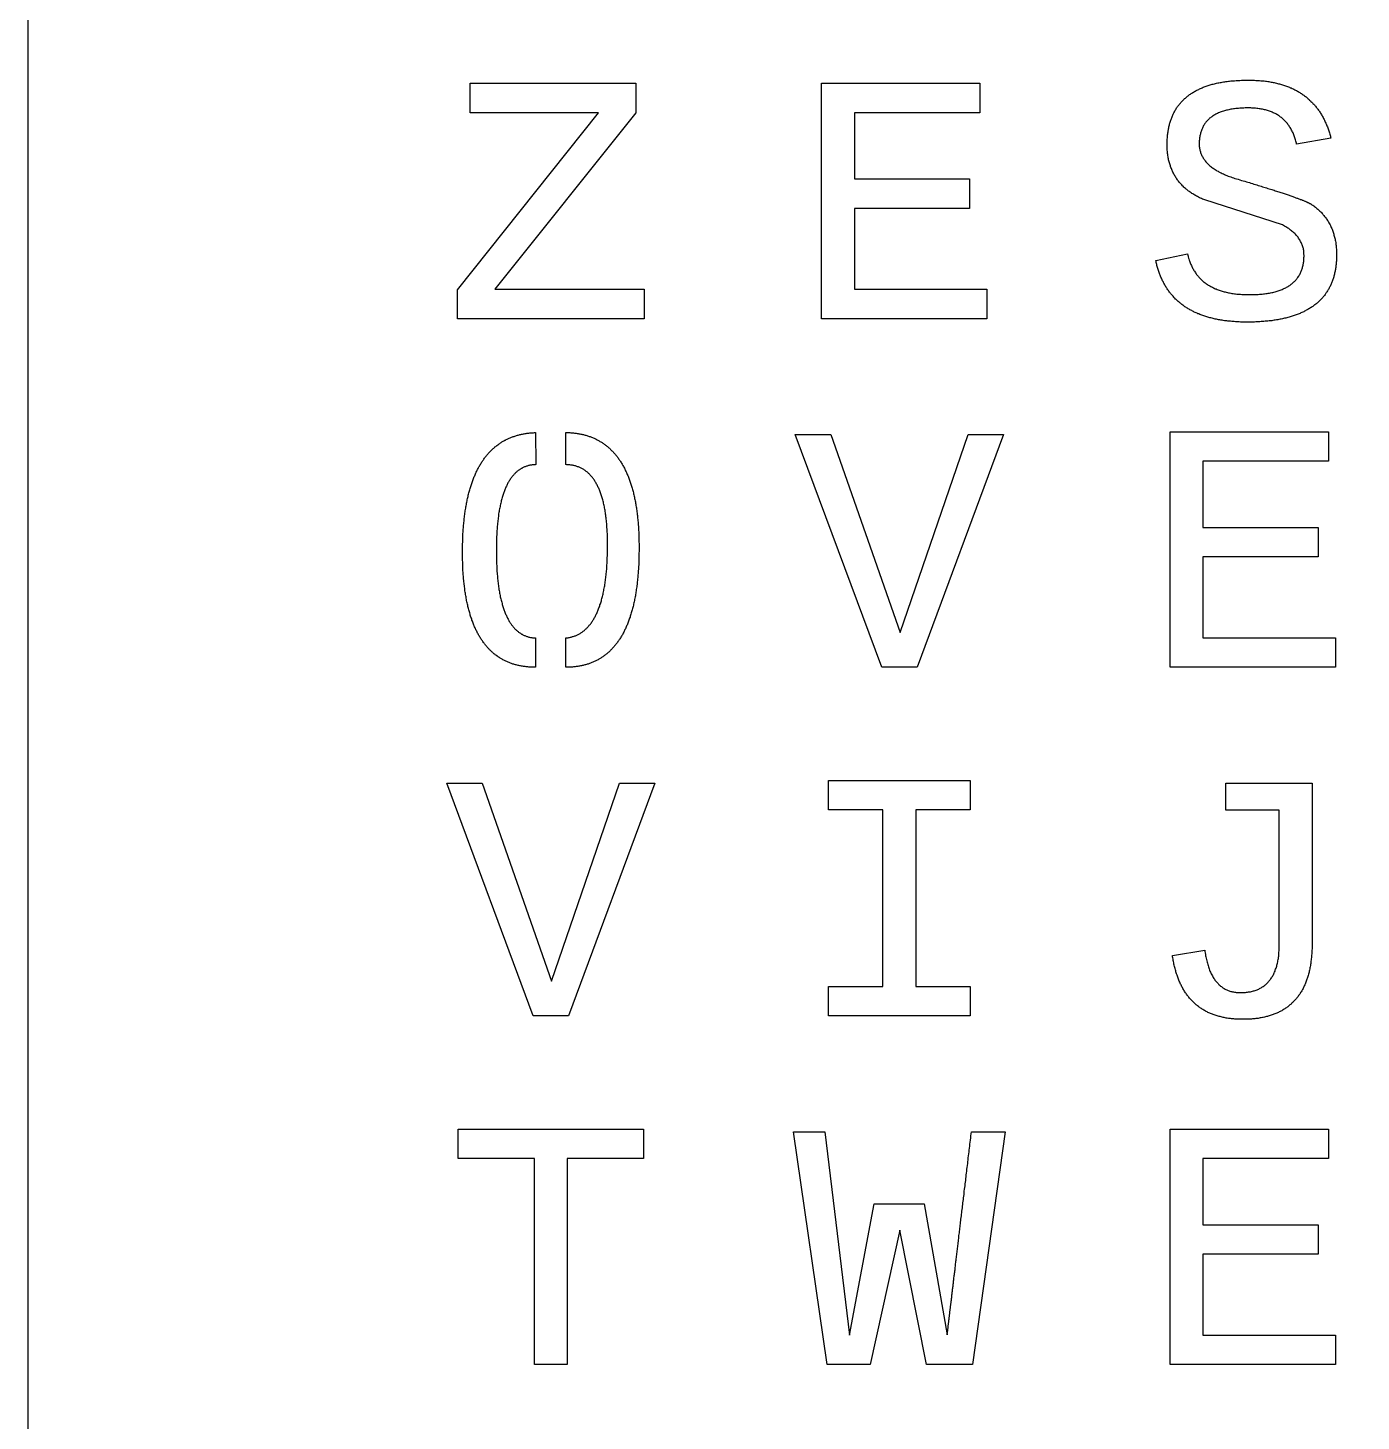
# Model space of a CAD drawing. Extents: x 0 to 500, y 0 to 500.
# Drawn here: x 0 to 127.5, y 133.2 to 266.4 of the extents above; entities that cross this region are included whole.
import ezdxf

# ---------------------------------------------------------------- set-up
doc = ezdxf.new("R2010")
doc.units = 0
doc.layers.get('0').update_dxf_attribs({"linetype": 'continuous'})

# ---------------------------------------------------------------- blocks, each defined once
blk = doc.blocks.new('SHAPESTRING091')
at = {"color": 0}
for points in [[(48.54, 205.31), (48.45, 205.31), (48.36, 205.31), (48.26, 205.31), (48.17, 205.32), (48.08, 205.32), (47.99, 205.33), (47.9, 205.33), (47.81, 205.34), (47.72, 205.35), (47.64, 205.36), (47.55, 205.37), (47.46, 205.38), (47.38, 205.39), (47.29, 205.41), (47.21, 205.42), (47.12, 205.44), (47.04, 205.45), (46.96, 205.47), (46.87, 205.49), (46.79, 205.51), (46.71, 205.53), (46.63, 205.55), (46.55, 205.57), (46.47, 205.6), (46.39, 205.62), (46.31, 205.65), (46.24, 205.67), (46.16, 205.7), (46.09, 205.73), (46.01, 205.76), (45.94, 205.79), (45.86, 205.82), (45.79, 205.85), (45.72, 205.89), (45.64, 205.92), (45.57, 205.96), (45.5, 205.99), (45.43, 206.03), (45.36, 206.07), (45.29, 206.11), (45.22, 206.15), (45.16, 206.19), (45.09, 206.23), (45.02, 206.28), (44.96, 206.32), (44.89, 206.37), (44.83, 206.41), (44.76, 206.46), (44.7, 206.51), (44.64, 206.56), (44.57, 206.61), (44.51, 206.66), (44.45, 206.71), (44.39, 206.76), (44.33, 206.82), (44.27, 206.87), (44.22, 206.93), (44.16, 206.99), (44.1, 207.05), (44.05, 207.11), (43.99, 207.17), (43.93, 207.23), (43.88, 207.29), (43.83, 207.35), (43.77, 207.42), (43.72, 207.48), (43.67, 207.55), (43.62, 207.62), (43.57, 207.69), (43.52, 207.76), (43.47, 207.83), (43.42, 207.9), (43.37, 207.97), (43.32, 208.04), (43.28, 208.12), (43.23, 208.19), (43.18, 208.27), (43.14, 208.35), (43.1, 208.42), (43.05, 208.5), (43.01, 208.58), (42.97, 208.67), (42.92, 208.75), (42.88, 208.83), (42.84, 208.92), (42.8, 209), (42.76, 209.09), (42.72, 209.18), (42.69, 209.26), (42.65, 209.35), (42.61, 209.44), (42.58, 209.53), (42.54, 209.63), (42.51, 209.72), (42.47, 209.81), (42.44, 209.91), (42.41, 210.01), (42.37, 210.1), (42.34, 210.2), (42.31, 210.3), (42.28, 210.4), (42.25, 210.5), (42.22, 210.61), (42.19, 210.71), (42.16, 210.81), (42.14, 210.92), (42.11, 211.02), (42.08, 211.13), (42.06, 211.24), (42.03, 211.35), (42.01, 211.46), (41.99, 211.57), (41.96, 211.68), (41.94, 211.8), (41.92, 211.91), (41.9, 212.03), (41.88, 212.14), (41.86, 212.26), (41.84, 212.38), (41.82, 212.5), (41.8, 212.62), (41.79, 212.74), (41.77, 212.86), (41.76, 212.99), (41.74, 213.11), (41.73, 213.24), (41.71, 213.36), (41.7, 213.49), (41.69, 213.62), (41.67, 213.75), (41.66, 213.88), (41.65, 214.01), (41.64, 214.14), (41.63, 214.27), (41.62, 214.41), (41.61, 214.54), (41.61, 214.68), (41.6, 214.82), (41.59, 214.95), (41.59, 215.09), (41.58, 215.23), (41.58, 215.38), (41.57, 215.52), (41.57, 215.66), (41.57, 215.81), (41.57, 215.95), (41.56, 216.1), (41.56, 216.24), (41.56, 216.39), (41.56, 216.54), (41.57, 216.69), (41.57, 216.83), (41.57, 216.98), (41.57, 217.12), (41.58, 217.27), (41.58, 217.41), (41.59, 217.55), (41.59, 217.69), (41.6, 217.83), (41.6, 217.96), (41.61, 218.1), (41.62, 218.24), (41.63, 218.37), (41.64, 218.51), (41.65, 218.64), (41.66, 218.77), (41.67, 218.9), (41.68, 219.03), (41.69, 219.16), (41.71, 219.29), (41.72, 219.42), (41.73, 219.54), (41.75, 219.67), (41.76, 219.79), (41.78, 219.92), (41.8, 220.04), (41.81, 220.16), (41.83, 220.28), (41.85, 220.4), (41.87, 220.52), (41.89, 220.64), (41.91, 220.76), (41.93, 220.87), (41.95, 220.99), (41.97, 221.1), (42, 221.21), (42.02, 221.32), (42.04, 221.44), (42.07, 221.55), (42.09, 221.65), (42.12, 221.76), (42.15, 221.87), (42.17, 221.98), (42.2, 222.08), (42.23, 222.18), (42.26, 222.29), (42.29, 222.39), (42.32, 222.49), (42.35, 222.59), (42.38, 222.69), (42.41, 222.79), (42.44, 222.89), (42.48, 222.98), (42.51, 223.08), (42.55, 223.17), (42.58, 223.27), (42.62, 223.36), (42.65, 223.45), (42.69, 223.54), (42.73, 223.63), (42.77, 223.72), (42.8, 223.81), (42.84, 223.89), (42.88, 223.98), (42.92, 224.07), (42.97, 224.15), (43.01, 224.23), (43.05, 224.31), (43.09, 224.4), (43.14, 224.48), (43.18, 224.55), (43.23, 224.63), (43.27, 224.71), (43.32, 224.79), (43.37, 224.86), (43.41, 224.94), (43.46, 225.01), (43.51, 225.08), (43.56, 225.15), (43.61, 225.22), (43.66, 225.29), (43.71, 225.36), (43.76, 225.43), (43.81, 225.5), (43.87, 225.56), (43.92, 225.63), (43.98, 225.69), (44.03, 225.75), (44.09, 225.81), (44.14, 225.87), (44.2, 225.93), (44.26, 225.99), (44.31, 226.05), (44.37, 226.11), (44.43, 226.16), (44.49, 226.22), (44.55, 226.27), (44.61, 226.33), (44.67, 226.38), (44.74, 226.43), (44.8, 226.48), (44.86, 226.53), (44.93, 226.58), (44.99, 226.62), (45.06, 226.67), (45.12, 226.72), (45.19, 226.76), (45.26, 226.8), (45.33, 226.85), (45.39, 226.89), (45.46, 226.93), (45.53, 226.97), (45.6, 227.01), (45.67, 227.04), (45.75, 227.08), (45.82, 227.12), (45.89, 227.15), (45.96, 227.18), (46.04, 227.22), (46.11, 227.25), (46.19, 227.28), (46.26, 227.31), (46.34, 227.34), (46.42, 227.37), (46.49, 227.39), (46.57, 227.42), (46.65, 227.45), (46.73, 227.47), (46.81, 227.49), (46.89, 227.51), (46.97, 227.54), (47.06, 227.56), (47.14, 227.58), (47.22, 227.59), (47.31, 227.61), (47.39, 227.63), (47.47, 227.64), (47.56, 227.66), (47.65, 227.67), (47.73, 227.68), (47.82, 227.7), (47.91, 227.71), (48, 227.72), (48.09, 227.72), (48.18, 227.73), (48.27, 227.74), (48.36, 227.74), (48.45, 227.75), (48.54, 227.75), (48.59, 224.69), (48.51, 224.68), (48.44, 224.68), (48.37, 224.67), (48.29, 224.67), (48.22, 224.66), (48.15, 224.65), (48.08, 224.64), (48.01, 224.62), (47.94, 224.61), (47.87, 224.59), (47.8, 224.57), (47.74, 224.55), (47.67, 224.53), (47.61, 224.51), (47.54, 224.48), (47.48, 224.46), (47.42, 224.43), (47.35, 224.4), (47.29, 224.37), (47.23, 224.33), (47.17, 224.3), (47.11, 224.26), (47.05, 224.23), (47, 224.19), (46.94, 224.15), (46.88, 224.11), (46.83, 224.06), (46.77, 224.02), (46.72, 223.97), (46.67, 223.92), (46.61, 223.87), (46.56, 223.82), (46.51, 223.77), (46.46, 223.71), (46.41, 223.65), (46.36, 223.6), (46.31, 223.54), (46.27, 223.48), (46.22, 223.41), (46.17, 223.35), (46.13, 223.28), (46.08, 223.21), (46.04, 223.15), (46, 223.07), (45.96, 223), (45.91, 222.93), (45.87, 222.85), (45.83, 222.78), (45.8, 222.7), (45.76, 222.62), (45.72, 222.54), (45.68, 222.45), (45.65, 222.37), (45.61, 222.28), (45.58, 222.19), (45.54, 222.1), (45.51, 222.01), (45.48, 221.92), (45.45, 221.82), (45.42, 221.73), (45.39, 221.63), (45.36, 221.53), (45.33, 221.43), (45.3, 221.33), (45.27, 221.22), (45.25, 221.12), (45.22, 221.01), (45.2, 220.9), (45.17, 220.79), (45.15, 220.68), (45.13, 220.57), (45.1, 220.45), (45.08, 220.33), (45.06, 220.22), (45.04, 220.1), (45.02, 219.97), (45.01, 219.85), (44.99, 219.73), (44.97, 219.6), (44.96, 219.47), (44.94, 219.34), (44.93, 219.21), (44.91, 219.08), (44.9, 218.94), (44.89, 218.81), (44.88, 218.67), (44.87, 218.53), (44.86, 218.39), (44.85, 218.25), (44.84, 218.11), (44.83, 217.96), (44.82, 217.81), (44.82, 217.67), (44.81, 217.52), (44.81, 217.36), (44.8, 217.21), (44.8, 217.06), (44.8, 216.9), (44.8, 216.74), (44.8, 216.58), (44.8, 216.42), (44.8, 216.26), (44.8, 216.1), (44.8, 215.94), (44.8, 215.79), (44.81, 215.63), (44.81, 215.48), (44.82, 215.33), (44.82, 215.18), (44.83, 215.03), (44.84, 214.89), (44.84, 214.74), (44.85, 214.6), (44.86, 214.46), (44.87, 214.32), (44.88, 214.18), (44.9, 214.04), (44.91, 213.91), (44.92, 213.77), (44.94, 213.64), (44.95, 213.51), (44.96, 213.38), (44.98, 213.25), (45, 213.13), (45.02, 213), (45.03, 212.88), (45.05, 212.76), (45.07, 212.64), (45.09, 212.52), (45.11, 212.4), (45.14, 212.29), (45.16, 212.17), (45.18, 212.06), (45.21, 211.95), (45.23, 211.84), (45.26, 211.73), (45.28, 211.63), (45.31, 211.52), (45.34, 211.42), (45.36, 211.32), (45.39, 211.22), (45.42, 211.12), (45.45, 211.03), (45.49, 210.93), (45.52, 210.84), (45.55, 210.75), (45.58, 210.66), (45.62, 210.57), (45.65, 210.48), (45.69, 210.4), (45.73, 210.31), (45.76, 210.23), (45.8, 210.15), (45.84, 210.07), (45.88, 209.99), (45.92, 209.92), (45.96, 209.84), (46, 209.77), (46.04, 209.7), (46.09, 209.63), (46.13, 209.56), (46.17, 209.49), (46.22, 209.43), (46.26, 209.37), (46.31, 209.3), (46.36, 209.24), (46.41, 209.18), (46.45, 209.13), (46.5, 209.07), (46.55, 209.02), (46.61, 208.96), (46.66, 208.91), (46.71, 208.86), (46.76, 208.82), (46.82, 208.77), (46.87, 208.73), (46.93, 208.68), (46.98, 208.64), (47.04, 208.6), (47.1, 208.56), (47.15, 208.53), (47.21, 208.49), (47.27, 208.46), (47.33, 208.42), (47.39, 208.39), (47.46, 208.36), (47.52, 208.34), (47.58, 208.31), (47.65, 208.29), (47.71, 208.26), (47.78, 208.24), (47.84, 208.22), (47.91, 208.2), (47.98, 208.19), (48.05, 208.17), (48.11, 208.16), (48.18, 208.15), (48.25, 208.14), (48.33, 208.13), (48.4, 208.12), (48.47, 208.12), (48.54, 208.11)], [(55.44, 216.59), (55.44, 216.74), (55.44, 216.9), (55.44, 217.06), (55.44, 217.21), (55.44, 217.36), (55.43, 217.51), (55.43, 217.66), (55.43, 217.81), (55.42, 217.96), (55.42, 218.1), (55.41, 218.24), (55.4, 218.39), (55.39, 218.52), (55.38, 218.66), (55.38, 218.8), (55.36, 218.93), (55.35, 219.07), (55.34, 219.2), (55.33, 219.33), (55.31, 219.46), (55.3, 219.59), (55.28, 219.71), (55.27, 219.84), (55.25, 219.96), (55.23, 220.08), (55.21, 220.2), (55.19, 220.32), (55.17, 220.43), (55.15, 220.55), (55.13, 220.66), (55.11, 220.77), (55.08, 220.88), (55.06, 220.99), (55.03, 221.1), (55.01, 221.2), (54.98, 221.31), (54.95, 221.41), (54.92, 221.51), (54.89, 221.61), (54.86, 221.71), (54.83, 221.8), (54.8, 221.9), (54.77, 221.99), (54.73, 222.08), (54.7, 222.17), (54.66, 222.26), (54.63, 222.34), (54.59, 222.43), (54.55, 222.51), (54.51, 222.59), (54.47, 222.67), (54.43, 222.75), (54.39, 222.83), (54.35, 222.91), (54.31, 222.98), (54.26, 223.05), (54.22, 223.12), (54.17, 223.19), (54.13, 223.26), (54.08, 223.33), (54.03, 223.39), (53.98, 223.45), (53.93, 223.51), (53.88, 223.57), (53.83, 223.63), (53.78, 223.69), (53.73, 223.74), (53.68, 223.8), (53.62, 223.85), (53.57, 223.9), (53.51, 223.95), (53.45, 224), (53.4, 224.04), (53.34, 224.09), (53.28, 224.13), (53.22, 224.17), (53.16, 224.21), (53.09, 224.25), (53.03, 224.28), (52.97, 224.32), (52.9, 224.35), (52.84, 224.38), (52.77, 224.41), (52.71, 224.44), (52.64, 224.47), (52.57, 224.49), (52.5, 224.52), (52.43, 224.54), (52.36, 224.56), (52.29, 224.58), (52.22, 224.6), (52.14, 224.61), (52.07, 224.63), (51.99, 224.64), (51.92, 224.65), (51.84, 224.66), (51.76, 224.67), (51.69, 224.68), (51.61, 224.68), (51.53, 224.68), (51.45, 224.69), (51.45, 227.76), (51.54, 227.76), (51.63, 227.76), (51.73, 227.75), (51.82, 227.75), (51.91, 227.74), (52, 227.74), (52.09, 227.73), (52.18, 227.72), (52.27, 227.71), (52.36, 227.7), (52.44, 227.69), (52.53, 227.67), (52.62, 227.66), (52.7, 227.64), (52.79, 227.63), (52.87, 227.61), (52.96, 227.59), (53.04, 227.57), (53.12, 227.56), (53.2, 227.53), (53.28, 227.51), (53.37, 227.49), (53.45, 227.47), (53.52, 227.44), (53.6, 227.42), (53.68, 227.39), (53.76, 227.36), (53.84, 227.33), (53.91, 227.3), (53.99, 227.27), (54.06, 227.24), (54.14, 227.21), (54.21, 227.18), (54.28, 227.14), (54.36, 227.11), (54.43, 227.07), (54.5, 227.03), (54.57, 226.99), (54.64, 226.95), (54.71, 226.91), (54.78, 226.87), (54.84, 226.83), (54.91, 226.79), (54.98, 226.74), (55.04, 226.7), (55.11, 226.65), (55.17, 226.61), (55.24, 226.56), (55.3, 226.51), (55.36, 226.46), (55.43, 226.41), (55.49, 226.36), (55.55, 226.3), (55.61, 226.25), (55.67, 226.19), (55.73, 226.14), (55.79, 226.08), (55.84, 226.02), (55.9, 225.97), (55.96, 225.91), (56.01, 225.84), (56.07, 225.78), (56.12, 225.72), (56.18, 225.66), (56.23, 225.59), (56.28, 225.53), (56.34, 225.46), (56.39, 225.39), (56.44, 225.32), (56.49, 225.25), (56.54, 225.18), (56.59, 225.11), (56.63, 225.04), (56.68, 224.97), (56.73, 224.89), (56.78, 224.82), (56.82, 224.74), (56.87, 224.66), (56.91, 224.59), (56.96, 224.51), (57, 224.43), (57.04, 224.35), (57.08, 224.26), (57.12, 224.18), (57.16, 224.1), (57.2, 224.01), (57.24, 223.92), (57.28, 223.84), (57.32, 223.75), (57.36, 223.66), (57.4, 223.57), (57.43, 223.48), (57.47, 223.39), (57.5, 223.3), (57.54, 223.2), (57.57, 223.11), (57.6, 223.01), (57.64, 222.91), (57.67, 222.82), (57.7, 222.72), (57.73, 222.62), (57.76, 222.52), (57.79, 222.42), (57.82, 222.31), (57.84, 222.21), (57.87, 222.11), (57.9, 222), (57.92, 221.89), (57.95, 221.79), (57.97, 221.68), (58, 221.57), (58.02, 221.46), (58.05, 221.35), (58.07, 221.23), (58.09, 221.12), (58.11, 221.01), (58.13, 220.89), (58.15, 220.78), (58.17, 220.66), (58.19, 220.54), (58.21, 220.42), (58.22, 220.3), (58.24, 220.18), (58.26, 220.06), (58.27, 219.93), (58.29, 219.81), (58.3, 219.69), (58.31, 219.56), (58.33, 219.43), (58.34, 219.3), (58.35, 219.18), (58.36, 219.05), (58.37, 218.92), (58.38, 218.78), (58.39, 218.65), (58.4, 218.52), (58.4, 218.38), (58.41, 218.25), (58.42, 218.11), (58.42, 217.97), (58.43, 217.83), (58.43, 217.69), (58.44, 217.55), (58.44, 217.41), (58.44, 217.27), (58.45, 217.13), (58.45, 216.98), (58.45, 216.84), (58.45, 216.69), (58.45, 216.54), (58.45, 216.39), (58.44, 216.24), (58.44, 216.1), (58.44, 215.95), (58.43, 215.81), (58.43, 215.66), (58.43, 215.52), (58.42, 215.38), (58.41, 215.23), (58.41, 215.09), (58.4, 214.95), (58.39, 214.82), (58.38, 214.68), (58.37, 214.54), (58.37, 214.41), (58.35, 214.27), (58.34, 214.14), (58.33, 214.01), (58.32, 213.88), (58.31, 213.75), (58.29, 213.62), (58.28, 213.49), (58.27, 213.36), (58.25, 213.24), (58.23, 213.11), (58.22, 212.99), (58.2, 212.86), (58.18, 212.74), (58.16, 212.62), (58.15, 212.5), (58.13, 212.38), (58.11, 212.26), (58.09, 212.14), (58.06, 212.03), (58.04, 211.91), (58.02, 211.8), (58, 211.68), (57.97, 211.57), (57.95, 211.46), (57.92, 211.35), (57.9, 211.24), (57.87, 211.13), (57.84, 211.02), (57.82, 210.92), (57.79, 210.81), (57.76, 210.71), (57.73, 210.61), (57.7, 210.5), (57.67, 210.4), (57.64, 210.3), (57.61, 210.2), (57.58, 210.1), (57.54, 210.01), (57.51, 209.91), (57.48, 209.81), (57.44, 209.72), (57.4, 209.63), (57.37, 209.53), (57.33, 209.44), (57.3, 209.35), (57.26, 209.26), (57.22, 209.18), (57.18, 209.09), (57.14, 209), (57.1, 208.92), (57.06, 208.83), (57.02, 208.75), (56.98, 208.67), (56.93, 208.58), (56.89, 208.5), (56.85, 208.42), (56.8, 208.35), (56.76, 208.27), (56.71, 208.19), (56.66, 208.12), (56.62, 208.04), (56.57, 207.97), (56.52, 207.9), (56.47, 207.83), (56.42, 207.76), (56.37, 207.69), (56.32, 207.62), (56.27, 207.55), (56.22, 207.48), (56.17, 207.42), (56.11, 207.35), (56.06, 207.29), (56.01, 207.23), (55.95, 207.17), (55.89, 207.11), (55.84, 207.05), (55.78, 206.99), (55.72, 206.93), (55.67, 206.87), (55.61, 206.82), (55.55, 206.76), (55.49, 206.71), (55.43, 206.66), (55.37, 206.61), (55.31, 206.56), (55.24, 206.51), (55.18, 206.46), (55.12, 206.41), (55.05, 206.37), (54.99, 206.32), (54.92, 206.28), (54.86, 206.23), (54.79, 206.19), (54.72, 206.15), (54.66, 206.11), (54.59, 206.07), (54.52, 206.03), (54.45, 205.99), (54.38, 205.96), (54.31, 205.92), (54.24, 205.89), (54.16, 205.85), (54.09, 205.82), (54.02, 205.79), (53.94, 205.76), (53.87, 205.73), (53.8, 205.7), (53.72, 205.67), (53.64, 205.65), (53.57, 205.62), (53.49, 205.6), (53.41, 205.57), (53.33, 205.55), (53.25, 205.53), (53.17, 205.51), (53.09, 205.49), (53.01, 205.47), (52.93, 205.45), (52.85, 205.44), (52.76, 205.42), (52.68, 205.41), (52.6, 205.39), (52.51, 205.38), (52.43, 205.37), (52.34, 205.36), (52.25, 205.35), (52.17, 205.34), (52.08, 205.33), (51.99, 205.33), (51.9, 205.32), (51.81, 205.32), (51.72, 205.31), (51.63, 205.31), (51.54, 205.31), (51.45, 205.31), (51.45, 208.11), (51.52, 208.12), (51.59, 208.13), (51.67, 208.14), (51.74, 208.15), (51.81, 208.17), (51.88, 208.18), (51.95, 208.2), (52.02, 208.22), (52.09, 208.24), (52.16, 208.26), (52.23, 208.28), (52.3, 208.31), (52.36, 208.33), (52.43, 208.36), (52.49, 208.39), (52.56, 208.42), (52.62, 208.45), (52.68, 208.48), (52.75, 208.52), (52.81, 208.55), (52.87, 208.59), (52.93, 208.63), (52.99, 208.67), (53.05, 208.71), (53.1, 208.75), (53.16, 208.8), (53.22, 208.84), (53.27, 208.89), (53.33, 208.94), (53.38, 208.99), (53.43, 209.04), (53.49, 209.09), (53.54, 209.15), (53.59, 209.21), (53.64, 209.26), (53.69, 209.32), (53.74, 209.38), (53.79, 209.44), (53.84, 209.51), (53.89, 209.57), (53.93, 209.64), (53.98, 209.71), (54.02, 209.78), (54.07, 209.85), (54.11, 209.92), (54.15, 209.99), (54.2, 210.07), (54.24, 210.14), (54.28, 210.22), (54.32, 210.3), (54.36, 210.38), (54.4, 210.46), (54.43, 210.55), (54.47, 210.63), (54.51, 210.72), (54.54, 210.81), (54.58, 210.9), (54.61, 210.99), (54.65, 211.08), (54.68, 211.17), (54.71, 211.27), (54.75, 211.37), (54.78, 211.46), (54.81, 211.56), (54.84, 211.67), (54.86, 211.77), (54.89, 211.87), (54.92, 211.98), (54.95, 212.08), (54.97, 212.19), (55, 212.3), (55.02, 212.41), (55.05, 212.53), (55.07, 212.64), (55.09, 212.76), (55.11, 212.87), (55.14, 212.99), (55.16, 213.11), (55.18, 213.23), (55.19, 213.36), (55.21, 213.48), (55.23, 213.61), (55.25, 213.73), (55.26, 213.86), (55.28, 213.99), (55.29, 214.13), (55.31, 214.26), (55.32, 214.39), (55.33, 214.53), (55.35, 214.67), (55.36, 214.81), (55.37, 214.95), (55.38, 215.09), (55.39, 215.23), (55.39, 215.38), (55.4, 215.52), (55.41, 215.67), (55.41, 215.82), (55.42, 215.97), (55.43, 216.12), (55.43, 216.27), (55.43, 216.43)]]:
    blk.add_lwpolyline(points, close=True, dxfattribs=at)

msp = doc.modelspace()

# ---------------------------------------------------------------- linework, layer by layer
at = {"color": 0}
for points in [[(0, 0), (500, 0), (500, 500), (0, 500)], [(58.93, 238.64), (41.09, 238.64), (41.09, 241.41), (54.58, 258.34), (42.29, 258.34), (42.29, 261.15), (58.15, 261.15), (58.15, 258.31), (44.66, 241.46), (58.93, 241.46)], [(75.89, 238.64), (75.89, 261.15), (91.04, 261.15), (91.04, 258.34), (79.04, 258.34), (79.04, 252.01), (90.05, 252.01), (90.05, 249.19), (79.04, 249.19), (79.04, 241.46), (91.71, 241.46), (91.71, 238.64)], [(125.15, 244.74), (125.15, 244.64), (125.14, 244.53), (125.14, 244.43), (125.14, 244.33), (125.13, 244.23), (125.13, 244.13), (125.12, 244.03), (125.11, 243.93), (125.1, 243.83), (125.09, 243.73), (125.08, 243.64), (125.06, 243.54), (125.05, 243.45), (125.03, 243.35), (125.02, 243.26), (125, 243.17), (124.98, 243.08), (124.96, 242.99), (124.94, 242.9), (124.92, 242.81), (124.89, 242.72), (124.87, 242.63), (124.84, 242.55), (124.82, 242.46), (124.79, 242.38), (124.76, 242.29), (124.73, 242.21), (124.7, 242.13), (124.66, 242.05), (124.63, 241.97), (124.6, 241.89), (124.56, 241.81), (124.52, 241.73), (124.48, 241.66), (124.44, 241.58), (124.4, 241.51), (124.36, 241.43), (124.32, 241.36), (124.27, 241.29), (124.23, 241.22), (124.18, 241.15), (124.13, 241.08), (124.09, 241.01), (124.04, 240.94), (123.98, 240.87), (123.93, 240.81), (123.88, 240.74), (123.82, 240.68), (123.77, 240.61), (123.71, 240.55), (123.65, 240.49), (123.6, 240.43), (123.53, 240.37), (123.47, 240.31), (123.41, 240.25), (123.35, 240.19), (123.28, 240.14), (123.22, 240.08), (123.15, 240.03), (123.08, 239.97), (123.01, 239.92), (122.94, 239.87), (122.87, 239.82), (122.8, 239.77), (122.72, 239.72), (122.65, 239.67), (122.57, 239.62), (122.49, 239.57), (122.41, 239.53), (122.34, 239.48), (122.25, 239.44), (122.17, 239.39), (122.09, 239.35), (122, 239.31), (121.92, 239.27), (121.83, 239.23), (121.74, 239.19), (121.66, 239.15), (121.57, 239.11), (121.47, 239.07), (121.38, 239.04), (121.29, 239), (121.19, 238.97), (121.1, 238.94), (121, 238.9), (120.9, 238.87), (120.8, 238.84), (120.7, 238.81), (120.6, 238.78), (120.5, 238.75), (120.4, 238.73), (120.29, 238.7), (120.18, 238.68), (120.08, 238.65), (119.97, 238.63), (119.86, 238.6), (119.75, 238.58), (119.64, 238.56), (119.52, 238.54), (119.41, 238.52), (119.29, 238.5), (119.18, 238.49), (119.06, 238.47), (118.94, 238.45), (118.82, 238.44), (118.7, 238.42), (118.58, 238.41), (118.45, 238.4), (118.33, 238.39), (118.2, 238.37), (118.08, 238.36), (117.95, 238.36), (117.82, 238.35), (117.69, 238.34), (117.56, 238.33), (117.43, 238.33), (117.29, 238.32), (117.16, 238.32), (117.02, 238.32), (116.88, 238.31), (116.75, 238.31), (116.61, 238.31), (116.48, 238.31), (116.35, 238.31), (116.22, 238.32), (116.09, 238.32), (115.97, 238.32), (115.84, 238.33), (115.72, 238.33), (115.6, 238.34), (115.48, 238.35), (115.36, 238.36), (115.24, 238.37), (115.12, 238.38), (115, 238.39), (114.88, 238.4), (114.76, 238.41), (114.65, 238.42), (114.54, 238.44), (114.42, 238.45), (114.31, 238.47), (114.2, 238.49), (114.09, 238.51), (113.98, 238.52), (113.87, 238.54), (113.76, 238.57), (113.65, 238.59), (113.55, 238.61), (113.44, 238.63), (113.34, 238.66), (113.24, 238.68), (113.13, 238.71), (113.03, 238.73), (112.93, 238.76), (112.83, 238.79), (112.73, 238.82), (112.64, 238.85), (112.54, 238.88), (112.45, 238.91), (112.35, 238.95), (112.26, 238.98), (112.16, 239.01), (112.07, 239.05), (111.98, 239.09), (111.89, 239.12), (111.8, 239.16), (111.71, 239.2), (111.63, 239.24), (111.54, 239.28), (111.46, 239.32), (111.37, 239.37), (111.29, 239.41), (111.21, 239.45), (111.12, 239.5), (111.04, 239.54), (110.96, 239.59), (110.88, 239.64), (110.81, 239.69), (110.73, 239.74), (110.65, 239.79), (110.58, 239.84), (110.51, 239.89), (110.43, 239.94), (110.36, 240), (110.29, 240.05), (110.22, 240.11), (110.15, 240.17), (110.08, 240.22), (110.01, 240.28), (109.95, 240.34), (109.88, 240.4), (109.82, 240.46), (109.75, 240.52), (109.69, 240.59), (109.63, 240.65), (109.57, 240.71), (109.51, 240.78), (109.45, 240.85), (109.39, 240.91), (109.33, 240.98), (109.28, 241.05), (109.22, 241.12), (109.17, 241.19), (109.11, 241.26), (109.06, 241.33), (109.01, 241.41), (108.96, 241.48), (108.91, 241.56), (108.86, 241.63), (108.81, 241.71), (108.77, 241.79), (108.72, 241.87), (108.68, 241.94), (108.63, 242.03), (108.59, 242.11), (108.55, 242.19), (108.51, 242.27), (108.47, 242.35), (108.43, 242.44), (108.39, 242.53), (108.35, 242.61), (108.31, 242.7), (108.28, 242.79), (108.24, 242.88), (108.21, 242.97), (108.18, 243.06), (108.15, 243.15), (108.11, 243.24), (108.08, 243.33), (108.06, 243.43), (108.03, 243.52), (108, 243.62), (107.97, 243.72), (107.95, 243.81), (107.92, 243.91), (107.9, 244.01), (107.88, 244.11), (107.86, 244.21), (110.9, 244.83), (110.92, 244.73), (110.95, 244.63), (110.97, 244.54), (111, 244.44), (111.03, 244.35), (111.05, 244.25), (111.08, 244.16), (111.12, 244.07), (111.15, 243.98), (111.18, 243.9), (111.22, 243.81), (111.26, 243.73), (111.3, 243.64), (111.34, 243.56), (111.38, 243.48), (111.42, 243.4), (111.46, 243.32), (111.51, 243.24), (111.56, 243.17), (111.61, 243.09), (111.66, 243.02), (111.71, 242.94), (111.76, 242.87), (111.81, 242.8), (111.87, 242.74), (111.93, 242.67), (111.99, 242.6), (112.05, 242.54), (112.11, 242.47), (112.17, 242.41), (112.23, 242.35), (112.3, 242.29), (112.37, 242.23), (112.43, 242.18), (112.5, 242.12), (112.58, 242.07), (112.65, 242.01), (112.72, 241.96), (112.8, 241.91), (112.87, 241.86), (112.95, 241.81), (113.03, 241.77), (113.11, 241.72), (113.2, 241.68), (113.28, 241.64), (113.37, 241.59), (113.45, 241.55), (113.54, 241.51), (113.63, 241.48), (113.72, 241.44), (113.81, 241.41), (113.91, 241.37), (114, 241.34), (114.1, 241.31), (114.2, 241.28), (114.3, 241.25), (114.4, 241.22), (114.5, 241.2), (114.6, 241.17), (114.71, 241.15), (114.81, 241.12), (114.92, 241.1), (115.03, 241.08), (115.14, 241.06), (115.25, 241.05), (115.37, 241.03), (115.48, 241.02), (115.6, 241), (115.71, 240.99), (115.83, 240.98), (115.95, 240.97), (116.08, 240.96), (116.2, 240.96), (116.32, 240.95), (116.45, 240.95), (116.58, 240.94), (116.71, 240.94), (116.84, 240.94), (116.98, 240.94), (117.11, 240.94), (117.25, 240.95), (117.38, 240.95), (117.52, 240.96), (117.65, 240.96), (117.77, 240.97), (117.9, 240.98), (118.02, 241), (118.15, 241.01), (118.27, 241.02), (118.39, 241.04), (118.5, 241.06), (118.62, 241.07), (118.73, 241.09), (118.84, 241.12), (118.95, 241.14), (119.06, 241.16), (119.16, 241.19), (119.27, 241.21), (119.37, 241.24), (119.47, 241.27), (119.57, 241.3), (119.66, 241.33), (119.76, 241.37), (119.85, 241.4), (119.94, 241.44), (120.03, 241.48), (120.11, 241.52), (120.2, 241.56), (120.28, 241.6), (120.36, 241.64), (120.44, 241.69), (120.52, 241.73), (120.59, 241.78), (120.67, 241.83), (120.74, 241.88), (120.81, 241.93), (120.87, 241.98), (120.94, 242.04), (121, 242.09), (121.06, 242.15), (121.12, 242.21), (121.18, 242.27), (121.24, 242.33), (121.29, 242.39), (121.34, 242.46), (121.39, 242.52), (121.44, 242.59), (121.49, 242.66), (121.53, 242.72), (121.58, 242.8), (121.62, 242.87), (121.66, 242.94), (121.69, 243.02), (121.73, 243.09), (121.76, 243.17), (121.79, 243.25), (121.82, 243.33), (121.85, 243.41), (121.88, 243.49), (121.9, 243.58), (121.92, 243.66), (121.94, 243.75), (121.96, 243.84), (121.98, 243.93), (121.99, 244.02), (122, 244.11), (122.01, 244.21), (122.02, 244.3), (122.03, 244.4), (122.03, 244.5), (122.04, 244.6), (122.04, 244.7), (122.03, 244.79), (122.03, 244.89), (122.02, 244.98), (122.01, 245.07), (122, 245.17), (121.98, 245.26), (121.97, 245.35), (121.94, 245.43), (121.92, 245.52), (121.89, 245.61), (121.86, 245.69), (121.83, 245.78), (121.79, 245.86), (121.76, 245.94), (121.71, 246.02), (121.67, 246.1), (121.62, 246.18), (121.57, 246.26), (121.52, 246.34), (121.46, 246.42), (121.4, 246.49), (121.34, 246.56), (121.28, 246.64), (121.21, 246.71), (121.14, 246.78), (121.07, 246.85), (120.99, 246.92), (120.91, 246.99), (120.83, 247.05), (120.75, 247.12), (120.66, 247.19), (120.57, 247.25), (120.48, 247.31), (120.38, 247.37), (120.28, 247.43), (120.18, 247.49), (120.08, 247.55), (119.97, 247.61), (112.55, 249.99), (112.45, 250.03), (112.34, 250.07), (112.24, 250.12), (112.14, 250.16), (112.05, 250.21), (111.95, 250.26), (111.86, 250.31), (111.76, 250.36), (111.67, 250.41), (111.58, 250.46), (111.49, 250.51), (111.41, 250.57), (111.32, 250.62), (111.24, 250.68), (111.15, 250.74), (111.07, 250.8), (110.99, 250.85), (110.91, 250.91), (110.84, 250.98), (110.76, 251.04), (110.69, 251.1), (110.62, 251.16), (110.55, 251.23), (110.48, 251.3), (110.41, 251.36), (110.35, 251.43), (110.28, 251.5), (110.22, 251.57), (110.16, 251.64), (110.1, 251.71), (110.04, 251.79), (109.98, 251.86), (109.93, 251.93), (109.87, 252.01), (109.82, 252.09), (109.77, 252.17), (109.72, 252.24), (109.67, 252.32), (109.63, 252.41), (109.58, 252.49), (109.54, 252.57), (109.5, 252.65), (109.46, 252.74), (109.42, 252.82), (109.38, 252.91), (109.35, 253), (109.31, 253.09), (109.28, 253.18), (109.25, 253.27), (109.22, 253.36), (109.19, 253.45), (109.16, 253.55), (109.14, 253.64), (109.12, 253.74), (109.09, 253.83), (109.07, 253.93), (109.05, 254.03), (109.04, 254.13), (109.02, 254.23), (109.01, 254.33), (108.99, 254.44), (108.98, 254.54), (108.97, 254.64), (108.96, 254.75), (108.96, 254.86), (108.95, 254.97), (108.95, 255.07), (108.95, 255.18), (108.95, 255.29), (108.95, 255.4), (108.95, 255.51), (108.95, 255.61), (108.95, 255.72), (108.96, 255.82), (108.97, 255.93), (108.97, 256.03), (108.98, 256.13), (108.99, 256.23), (109.01, 256.33), (109.02, 256.42), (109.03, 256.52), (109.05, 256.62), (109.06, 256.71), (109.08, 256.81), (109.1, 256.9), (109.12, 256.99), (109.14, 257.08), (109.16, 257.17), (109.18, 257.26), (109.21, 257.35), (109.23, 257.44), (109.26, 257.53), (109.29, 257.61), (109.32, 257.7), (109.35, 257.78), (109.38, 257.86), (109.41, 257.95), (109.45, 258.03), (109.48, 258.11), (109.52, 258.19), (109.56, 258.26), (109.6, 258.34), (109.64, 258.42), (109.68, 258.49), (109.72, 258.57), (109.76, 258.64), (109.81, 258.71), (109.85, 258.79), (109.9, 258.86), (109.95, 258.93), (110, 258.99), (110.05, 259.06), (110.1, 259.13), (110.15, 259.19), (110.21, 259.26), (110.26, 259.32), (110.32, 259.39), (110.38, 259.45), (110.44, 259.51), (110.5, 259.57), (110.56, 259.63), (110.62, 259.69), (110.69, 259.74), (110.75, 259.8), (110.82, 259.86), (110.89, 259.91), (110.95, 259.96), (111.02, 260.02), (111.09, 260.07), (111.17, 260.12), (111.24, 260.17), (111.32, 260.22), (111.39, 260.27), (111.47, 260.31), (111.55, 260.36), (111.63, 260.4), (111.71, 260.45), (111.79, 260.49), (111.87, 260.53), (111.96, 260.57), (112.04, 260.61), (112.13, 260.65), (112.22, 260.69), (112.3, 260.73), (112.39, 260.77), (112.49, 260.8), (112.58, 260.84), (112.67, 260.87), (112.77, 260.9), (112.86, 260.93), (112.96, 260.96), (113.06, 260.99), (113.16, 261.02), (113.26, 261.05), (113.36, 261.08), (113.46, 261.1), (113.57, 261.13), (113.67, 261.15), (113.78, 261.18), (113.89, 261.2), (114, 261.22), (114.11, 261.24), (114.22, 261.26), (114.33, 261.28), (114.45, 261.3), (114.56, 261.31), (114.68, 261.33), (114.8, 261.34), (114.92, 261.36), (115.04, 261.37), (115.16, 261.38), (115.28, 261.39), (115.4, 261.4), (115.53, 261.41), (115.65, 261.42), (115.78, 261.43), (115.91, 261.43), (116.04, 261.44), (116.17, 261.44), (116.3, 261.45), (116.44, 261.45), (116.57, 261.45), (116.71, 261.45), (116.83, 261.45), (116.95, 261.45), (117.07, 261.44), (117.19, 261.44), (117.31, 261.44), (117.43, 261.43), (117.54, 261.43), (117.66, 261.42), (117.78, 261.41), (117.89, 261.4), (118, 261.39), (118.12, 261.38), (118.23, 261.37), (118.34, 261.35), (118.45, 261.34), (118.56, 261.32), (118.66, 261.31), (118.77, 261.29), (118.88, 261.27), (118.98, 261.25), (119.09, 261.23), (119.19, 261.21), (119.29, 261.19), (119.39, 261.16), (119.49, 261.14), (119.59, 261.11), (119.69, 261.09), (119.79, 261.06), (119.89, 261.03), (119.98, 261), (120.08, 260.97), (120.17, 260.94), (120.27, 260.91), (120.36, 260.88), (120.45, 260.84), (120.54, 260.81), (120.63, 260.77), (120.72, 260.73), (120.81, 260.7), (120.89, 260.66), (120.98, 260.62), (121.06, 260.58), (121.15, 260.53), (121.23, 260.49), (121.31, 260.45), (121.4, 260.4), (121.48, 260.36), (121.56, 260.31), (121.63, 260.26), (121.71, 260.21), (121.79, 260.16), (121.86, 260.11), (121.94, 260.06), (122.01, 260.01), (122.09, 259.95), (122.16, 259.9), (122.23, 259.84), (122.3, 259.78), (122.37, 259.73), (122.44, 259.67), (122.51, 259.61), (122.57, 259.55), (122.64, 259.48), (122.7, 259.42), (122.77, 259.36), (122.83, 259.29), (122.89, 259.23), (122.96, 259.16), (123.02, 259.09), (123.08, 259.02), (123.13, 258.95), (123.19, 258.88), (123.25, 258.81), (123.3, 258.74), (123.36, 258.67), (123.41, 258.59), (123.47, 258.51), (123.52, 258.44), (123.57, 258.36), (123.62, 258.28), (123.67, 258.2), (123.72, 258.12), (123.77, 258.04), (123.81, 257.96), (123.86, 257.87), (123.9, 257.79), (123.95, 257.7), (123.99, 257.62), (124.03, 257.53), (124.07, 257.44), (124.11, 257.35), (124.15, 257.26), (124.19, 257.17), (124.23, 257.08), (124.27, 256.98), (124.3, 256.89), (124.34, 256.79), (124.37, 256.7), (124.4, 256.6), (124.43, 256.5), (124.47, 256.4), (124.5, 256.3), (124.53, 256.2), (124.55, 256.1), (124.58, 255.99), (124.61, 255.89), (121.32, 255.32), (121.3, 255.42), (121.27, 255.53), (121.25, 255.63), (121.22, 255.74), (121.19, 255.84), (121.16, 255.94), (121.12, 256.03), (121.09, 256.13), (121.05, 256.22), (121.02, 256.32), (120.98, 256.41), (120.94, 256.5), (120.9, 256.58), (120.85, 256.67), (120.81, 256.75), (120.76, 256.84), (120.71, 256.92), (120.66, 257), (120.61, 257.07), (120.56, 257.15), (120.5, 257.22), (120.45, 257.29), (120.39, 257.36), (120.33, 257.43), (120.27, 257.5), (120.21, 257.56), (120.14, 257.63), (120.08, 257.69), (120.01, 257.75), (119.94, 257.81), (119.87, 257.87), (119.8, 257.92), (119.73, 257.97), (119.65, 258.03), (119.58, 258.08), (119.5, 258.12), (119.42, 258.17), (119.34, 258.22), (119.26, 258.26), (119.17, 258.3), (119.09, 258.34), (119, 258.38), (118.91, 258.42), (118.82, 258.45), (118.73, 258.48), (118.64, 258.51), (118.54, 258.54), (118.45, 258.57), (118.35, 258.6), (118.25, 258.62), (118.15, 258.65), (118.05, 258.67), (117.94, 258.69), (117.84, 258.7), (117.73, 258.72), (117.62, 258.74), (117.51, 258.75), (117.4, 258.76), (117.28, 258.77), (117.17, 258.78), (117.05, 258.78), (116.94, 258.79), (116.82, 258.79), (116.69, 258.79), (116.56, 258.79), (116.42, 258.79), (116.28, 258.78), (116.15, 258.78), (116.02, 258.77), (115.89, 258.76), (115.77, 258.75), (115.64, 258.74), (115.52, 258.73), (115.4, 258.71), (115.28, 258.7), (115.17, 258.68), (115.05, 258.66), (114.94, 258.64), (114.83, 258.62), (114.72, 258.59), (114.62, 258.57), (114.52, 258.54), (114.42, 258.51), (114.32, 258.48), (114.22, 258.45), (114.12, 258.42), (114.03, 258.38), (113.94, 258.35), (113.85, 258.31), (113.77, 258.27), (113.68, 258.23), (113.6, 258.19), (113.52, 258.14), (113.44, 258.1), (113.36, 258.05), (113.29, 258), (113.22, 257.95), (113.15, 257.9), (113.08, 257.85), (113.01, 257.8), (112.95, 257.74), (112.89, 257.68), (112.83, 257.62), (112.77, 257.56), (112.72, 257.5), (112.66, 257.44), (112.61, 257.37), (112.56, 257.31), (112.52, 257.24), (112.47, 257.17), (112.43, 257.1), (112.39, 257.02), (112.35, 256.95), (112.31, 256.87), (112.28, 256.8), (112.25, 256.72), (112.22, 256.64), (112.19, 256.55), (112.16, 256.47), (112.14, 256.39), (112.12, 256.3), (112.1, 256.21), (112.08, 256.12), (112.06, 256.03), (112.05, 255.94), (112.04, 255.84), (112.03, 255.75), (112.02, 255.65), (112.02, 255.55), (112.01, 255.45), (112.01, 255.35), (112.01, 255.26), (112.02, 255.18), (112.02, 255.09), (112.03, 255.01), (112.04, 254.93), (112.06, 254.84), (112.08, 254.76), (112.1, 254.68), (112.12, 254.6), (112.14, 254.53), (112.17, 254.45), (112.2, 254.37), (112.23, 254.3), (112.27, 254.22), (112.31, 254.15), (112.35, 254.07), (112.39, 254), (112.44, 253.93), (112.48, 253.86), (112.54, 253.79), (112.59, 253.72), (112.65, 253.65), (112.7, 253.59), (112.77, 253.52), (112.83, 253.46), (112.9, 253.39), (112.97, 253.33), (113.04, 253.26), (113.11, 253.2), (113.19, 253.14), (113.27, 253.08), (113.35, 253.02), (113.44, 252.96), (113.53, 252.91), (113.62, 252.85), (113.71, 252.79), (113.81, 252.74), (113.9, 252.69), (114, 252.63), (114.11, 252.58), (114.21, 252.53), (114.32, 252.48), (114.43, 252.43), (114.55, 252.38), (114.66, 252.33), (114.78, 252.28), (114.91, 252.24), (115.03, 252.19), (115.16, 252.15), (115.29, 252.11), (115.42, 252.06), (115.58, 252.01), (115.74, 251.97), (115.9, 251.92), (116.06, 251.87), (116.21, 251.83), (116.36, 251.78), (116.52, 251.74), (116.67, 251.69), (116.81, 251.65), (116.96, 251.6), (117.1, 251.56), (117.25, 251.51), (117.39, 251.47), (117.53, 251.43), (117.66, 251.39), (117.8, 251.35), (117.93, 251.3), (118.06, 251.26), (118.19, 251.22), (118.32, 251.18), (118.45, 251.14), (118.57, 251.1), (118.69, 251.07), (118.82, 251.03), (118.94, 250.99), (119.05, 250.95), (119.17, 250.92), (119.28, 250.88), (119.39, 250.84), (119.5, 250.81), (119.61, 250.77), (119.72, 250.74), (119.82, 250.7), (119.93, 250.67), (120.03, 250.63), (120.13, 250.6), (120.23, 250.57), (120.32, 250.54), (120.42, 250.5), (120.51, 250.47), (120.6, 250.44), (120.69, 250.41), (120.78, 250.38), (120.86, 250.35), (120.95, 250.32), (121.03, 250.29), (121.11, 250.26), (121.19, 250.24), (121.26, 250.21), (121.34, 250.18), (121.41, 250.15), (121.48, 250.13), (121.55, 250.1), (121.62, 250.08), (121.68, 250.05), (121.75, 250.03), (121.81, 250), (121.87, 249.98), (121.93, 249.96), (121.99, 249.93), (122.04, 249.91), (122.1, 249.89), (122.15, 249.87), (122.2, 249.84), (122.24, 249.82), (122.29, 249.8), (122.34, 249.78), (122.38, 249.76), (122.42, 249.74), (122.46, 249.72), (122.5, 249.71), (122.53, 249.69), (122.56, 249.67), (122.6, 249.65), (122.63, 249.64), (122.66, 249.62), (122.68, 249.61), (122.71, 249.59), (122.79, 249.53), (122.87, 249.48), (122.96, 249.42), (123.04, 249.36), (123.12, 249.3), (123.19, 249.24), (123.27, 249.18), (123.34, 249.11), (123.42, 249.05), (123.49, 248.98), (123.56, 248.92), (123.63, 248.85), (123.69, 248.78), (123.76, 248.71), (123.82, 248.64), (123.88, 248.57), (123.94, 248.5), (124, 248.42), (124.06, 248.35), (124.12, 248.27), (124.17, 248.2), (124.23, 248.12), (124.28, 248.04), (124.33, 247.96), (124.38, 247.88), (124.42, 247.8), (124.47, 247.71), (124.52, 247.63), (124.56, 247.54), (124.6, 247.46), (124.64, 247.37), (124.68, 247.28), (124.71, 247.19), (124.75, 247.1), (124.78, 247.01), (124.82, 246.92), (124.85, 246.83), (124.88, 246.73), (124.9, 246.64), (124.93, 246.54), (124.95, 246.44), (124.98, 246.34), (125, 246.24), (125.02, 246.14), (125.04, 246.04), (125.06, 245.94), (125.07, 245.84), (125.09, 245.73), (125.1, 245.63), (125.11, 245.52), (125.12, 245.41), (125.13, 245.3), (125.13, 245.19), (125.14, 245.08), (125.14, 244.97), (125.15, 244.86)], [(109.22, 205.31), (109.22, 227.82), (124.38, 227.82), (124.38, 225.01), (112.37, 225.01), (112.37, 218.67), (123.39, 218.67), (123.39, 215.86), (112.37, 215.86), (112.37, 208.12), (125.05, 208.12), (125.05, 205.31)], [(85.04, 205.31), (81.65, 205.31), (73.38, 227.56), (76.77, 227.56), (83.4, 208.63), (89.92, 227.56), (93.3, 227.56)], [(51.71, 171.98), (48.31, 171.98), (40.05, 194.22), (43.43, 194.22), (50.07, 175.29), (56.59, 194.22), (59.96, 194.22)], [(76.55, 194.49), (90.12, 194.49), (90.12, 191.67), (84.91, 191.67), (84.91, 174.79), (90.12, 174.79), (90.12, 171.98), (76.55, 171.98), (76.55, 174.79), (81.76, 174.79), (81.76, 191.67), (76.55, 191.67)], [(122.81, 178.9), (122.8, 178.77), (122.8, 178.65), (122.8, 178.52), (122.8, 178.4), (122.79, 178.27), (122.79, 178.15), (122.78, 178.03), (122.77, 177.91), (122.76, 177.79), (122.75, 177.67), (122.74, 177.56), (122.73, 177.44), (122.72, 177.33), (122.7, 177.22), (122.69, 177.1), (122.67, 176.99), (122.66, 176.88), (122.64, 176.78), (122.62, 176.67), (122.6, 176.56), (122.58, 176.46), (122.56, 176.35), (122.53, 176.25), (122.51, 176.15), (122.48, 176.05), (122.46, 175.95), (122.43, 175.85), (122.4, 175.75), (122.37, 175.66), (122.34, 175.56), (122.31, 175.47), (122.28, 175.38), (122.24, 175.29), (122.21, 175.2), (122.17, 175.11), (122.14, 175.02), (122.1, 174.93), (122.06, 174.85), (122.02, 174.76), (121.98, 174.68), (121.94, 174.6), (121.89, 174.51), (121.85, 174.43), (121.81, 174.36), (121.76, 174.28), (121.71, 174.2), (121.66, 174.13), (121.62, 174.05), (121.57, 173.98), (121.51, 173.91), (121.46, 173.84), (121.41, 173.77), (121.35, 173.7), (121.3, 173.63), (121.24, 173.56), (121.19, 173.5), (121.13, 173.43), (121.07, 173.37), (121.01, 173.31), (120.95, 173.25), (120.88, 173.19), (120.82, 173.13), (120.76, 173.07), (120.69, 173.02), (120.62, 172.96), (120.56, 172.91), (120.49, 172.85), (120.42, 172.8), (120.35, 172.75), (120.27, 172.7), (120.2, 172.65), (120.13, 172.61), (120.05, 172.56), (119.98, 172.51), (119.9, 172.47), (119.82, 172.43), (119.74, 172.39), (119.66, 172.35), (119.58, 172.31), (119.5, 172.27), (119.42, 172.23), (119.33, 172.2), (119.25, 172.16), (119.16, 172.13), (119.07, 172.1), (118.99, 172.06), (118.9, 172.03), (118.81, 172), (118.71, 171.98), (118.62, 171.95), (118.53, 171.92), (118.43, 171.9), (118.34, 171.88), (118.24, 171.85), (118.14, 171.83), (118.05, 171.81), (117.95, 171.79), (117.85, 171.78), (117.74, 171.76), (117.64, 171.74), (117.54, 171.73), (117.43, 171.72), (117.33, 171.7), (117.22, 171.69), (117.11, 171.68), (117, 171.67), (116.89, 171.67), (116.78, 171.66), (116.67, 171.66), (116.56, 171.65), (116.44, 171.65), (116.33, 171.65), (116.21, 171.65), (116.1, 171.65), (115.98, 171.65), (115.87, 171.65), (115.76, 171.65), (115.65, 171.66), (115.54, 171.66), (115.43, 171.67), (115.32, 171.68), (115.21, 171.69), (115.11, 171.7), (115, 171.71), (114.9, 171.73), (114.8, 171.74), (114.69, 171.76), (114.59, 171.77), (114.49, 171.79), (114.39, 171.81), (114.29, 171.83), (114.2, 171.85), (114.1, 171.87), (114, 171.9), (113.91, 171.92), (113.82, 171.95), (113.72, 171.98), (113.63, 172), (113.54, 172.03), (113.45, 172.06), (113.36, 172.1), (113.28, 172.13), (113.19, 172.16), (113.1, 172.2), (113.02, 172.24), (112.93, 172.27), (112.85, 172.31), (112.77, 172.35), (112.69, 172.4), (112.61, 172.44), (112.53, 172.48), (112.45, 172.53), (112.37, 172.57), (112.3, 172.62), (112.22, 172.67), (112.15, 172.72), (112.07, 172.77), (112, 172.82), (111.93, 172.88), (111.86, 172.93), (111.79, 172.99), (111.72, 173.04), (111.65, 173.1), (111.59, 173.16), (111.52, 173.22), (111.46, 173.28), (111.39, 173.34), (111.33, 173.41), (111.27, 173.47), (111.21, 173.54), (111.15, 173.61), (111.09, 173.68), (111.03, 173.75), (110.97, 173.82), (110.91, 173.89), (110.86, 173.96), (110.81, 174.04), (110.75, 174.11), (110.7, 174.19), (110.65, 174.27), (110.6, 174.35), (110.55, 174.43), (110.5, 174.51), (110.45, 174.59), (110.41, 174.68), (110.36, 174.76), (110.31, 174.85), (110.27, 174.94), (110.23, 175.02), (110.19, 175.11), (110.15, 175.21), (110.11, 175.3), (110.07, 175.39), (110.03, 175.49), (109.99, 175.58), (109.96, 175.68), (109.92, 175.78), (109.89, 175.88), (109.85, 175.98), (109.82, 176.08), (109.79, 176.18), (109.76, 176.29), (109.73, 176.39), (109.7, 176.5), (109.67, 176.6), (109.65, 176.71), (109.62, 176.82), (109.6, 176.93), (109.57, 177.05), (109.55, 177.16), (109.53, 177.28), (109.51, 177.39), (109.49, 177.51), (109.47, 177.63), (109.45, 177.75), (112.54, 178.26), (112.56, 178.13), (112.58, 177.99), (112.6, 177.86), (112.62, 177.73), (112.65, 177.61), (112.67, 177.48), (112.7, 177.36), (112.73, 177.24), (112.76, 177.12), (112.79, 177.01), (112.82, 176.89), (112.86, 176.78), (112.89, 176.67), (112.93, 176.57), (112.97, 176.46), (113, 176.36), (113.04, 176.26), (113.09, 176.17), (113.13, 176.07), (113.17, 175.98), (113.22, 175.89), (113.27, 175.8), (113.31, 175.72), (113.36, 175.64), (113.42, 175.56), (113.47, 175.48), (113.52, 175.4), (113.58, 175.33), (113.63, 175.26), (113.69, 175.19), (113.75, 175.12), (113.81, 175.06), (113.87, 175), (113.93, 174.94), (114, 174.88), (114.06, 174.82), (114.13, 174.77), (114.2, 174.72), (114.27, 174.67), (114.34, 174.63), (114.41, 174.58), (114.48, 174.54), (114.56, 174.5), (114.64, 174.47), (114.71, 174.43), (114.79, 174.4), (114.87, 174.37), (114.95, 174.34), (115.04, 174.32), (115.12, 174.3), (115.21, 174.28), (115.29, 174.26), (115.38, 174.24), (115.47, 174.23), (115.56, 174.22), (115.65, 174.21), (115.75, 174.2), (115.84, 174.2), (115.94, 174.2), (116.03, 174.2), (116.13, 174.2), (116.23, 174.21), (116.34, 174.21), (116.44, 174.22), (116.54, 174.23), (116.64, 174.24), (116.73, 174.26), (116.83, 174.27), (116.92, 174.29), (117.02, 174.31), (117.11, 174.33), (117.2, 174.36), (117.28, 174.38), (117.37, 174.41), (117.45, 174.44), (117.54, 174.47), (117.62, 174.51), (117.7, 174.54), (117.78, 174.58), (117.85, 174.62), (117.93, 174.66), (118, 174.71), (118.07, 174.75), (118.14, 174.8), (118.21, 174.85), (118.28, 174.9), (118.35, 174.95), (118.41, 175.01), (118.47, 175.07), (118.53, 175.13), (118.59, 175.19), (118.65, 175.25), (118.71, 175.32), (118.76, 175.38), (118.81, 175.45), (118.86, 175.52), (118.91, 175.6), (118.96, 175.67), (119.01, 175.75), (119.05, 175.83), (119.1, 175.91), (119.14, 175.99), (119.18, 176.08), (119.22, 176.16), (119.26, 176.25), (119.29, 176.34), (119.32, 176.43), (119.36, 176.53), (119.39, 176.63), (119.42, 176.72), (119.44, 176.82), (119.47, 176.93), (119.5, 177.03), (119.52, 177.14), (119.54, 177.25), (119.56, 177.36), (119.58, 177.47), (119.59, 177.58), (119.61, 177.7), (119.62, 177.82), (119.63, 177.94), (119.64, 178.06), (119.65, 178.18), (119.66, 178.31), (119.67, 178.44), (119.67, 178.57), (119.67, 178.7), (119.67, 178.83), (119.67, 191.65), (114.55, 191.65), (114.55, 194.22), (122.81, 194.22)], [(51.58, 158.34), (51.58, 138.64), (48.44, 138.64), (48.44, 158.34), (41.14, 158.34), (41.14, 161.15), (58.88, 161.15), (58.88, 158.34)], [(90.32, 138.64), (85.94, 138.64), (83.37, 151.49), (80.56, 138.64), (76.44, 138.64), (73.22, 160.89), (76.22, 160.89), (78.56, 141.45), (80.92, 154), (85.7, 154), (87.91, 141.48), (87.91, 141.48), (87.91, 141.48), (87.91, 141.48), (87.91, 141.49), (87.91, 141.49), (87.91, 141.5), (87.91, 141.5), (87.92, 141.51), (87.92, 141.52), (87.92, 141.53), (87.92, 141.54), (87.92, 141.55), (87.92, 141.56), (87.92, 141.58), (87.92, 141.59), (87.93, 141.61), (87.93, 141.62), (87.93, 141.64), (87.93, 141.66), (87.94, 141.68), (87.94, 141.7), (87.94, 141.72), (87.94, 141.75), (87.95, 141.77), (87.95, 141.79), (87.95, 141.82), (87.96, 141.85), (87.96, 141.87), (87.96, 141.9), (87.97, 141.93), (87.97, 141.96), (87.97, 142), (87.98, 142.03), (87.98, 142.06), (87.99, 142.1), (87.99, 142.13), (87.99, 142.17), (88, 142.21), (88, 142.25), (88.01, 142.29), (88.01, 142.33), (88.02, 142.37), (88.02, 142.41), (88.03, 142.46), (88.03, 142.5), (88.04, 142.55), (88.04, 142.59), (88.05, 142.64), (88.06, 142.69), (88.06, 142.74), (88.07, 142.79), (88.07, 142.84), (88.08, 142.9), (88.09, 142.95), (88.09, 143.01), (88.1, 143.06), (88.11, 143.12), (88.11, 143.18), (88.12, 143.24), (88.13, 143.3), (88.14, 143.36), (88.14, 143.42), (88.15, 143.48), (88.16, 143.55), (88.17, 143.61), (88.17, 143.68), (88.18, 143.75), (88.19, 143.81), (88.2, 143.88), (88.21, 143.95), (88.22, 144.03), (88.22, 144.1), (88.23, 144.17), (88.24, 144.24), (88.25, 144.32), (88.26, 144.4), (88.27, 144.47), (88.28, 144.55), (88.29, 144.63), (88.3, 144.71), (88.31, 144.79), (88.32, 144.88), (88.33, 144.96), (88.34, 145.04), (88.35, 145.13), (88.36, 145.22), (88.37, 145.3), (88.38, 145.39), (88.39, 145.48), (88.4, 145.57), (88.41, 145.66), (88.42, 145.75), (88.43, 145.85), (88.44, 145.94), (88.46, 146.04), (88.47, 146.13), (88.48, 146.23), (88.49, 146.33), (88.5, 146.43), (88.52, 146.53), (88.53, 146.63), (88.54, 146.73), (88.55, 146.84), (88.56, 146.94), (88.58, 147.05), (88.59, 147.16), (88.6, 147.26), (88.62, 147.37), (88.63, 147.48), (88.64, 147.59), (88.66, 147.7), (88.67, 147.82), (88.68, 147.93), (88.7, 148.04), (88.71, 148.16), (88.72, 148.28), (88.74, 148.39), (88.75, 148.51), (88.77, 148.63), (88.78, 148.75), (88.8, 148.88), (88.81, 149), (88.82, 149.12), (88.84, 149.25), (88.85, 149.37), (88.87, 149.5), (88.89, 149.63), (88.9, 149.76), (88.92, 149.89), (88.93, 150.02), (88.95, 150.15), (88.96, 150.28), (88.98, 150.42), (89, 150.55), (89.01, 150.69), (89.03, 150.82), (89.04, 150.96), (89.06, 151.1), (89.08, 151.24), (89.09, 151.38), (89.11, 151.52), (89.13, 151.67), (89.15, 151.81), (89.16, 151.96), (89.18, 152.1), (89.2, 152.25), (89.22, 152.4), (89.23, 152.55), (89.25, 152.7), (89.27, 152.85), (89.29, 153), (89.31, 153.15), (89.32, 153.31), (89.34, 153.46), (89.36, 153.62), (89.38, 153.77), (89.4, 153.93), (89.42, 154.09), (89.44, 154.25), (89.46, 154.41), (89.48, 154.58), (89.5, 154.74), (89.52, 154.9), (89.54, 155.07), (89.55, 155.23), (89.57, 155.4), (89.6, 155.57), (89.62, 155.74), (89.64, 155.91), (89.66, 156.08), (89.68, 156.25), (89.7, 156.43), (89.72, 156.6), (89.74, 156.78), (89.76, 156.95), (89.78, 157.13), (89.8, 157.31), (89.82, 157.49), (89.85, 157.67), (89.87, 157.85), (89.89, 158.03), (89.91, 158.21), (89.93, 158.4), (89.96, 158.58), (89.98, 158.77), (90, 158.96), (90.02, 159.15), (90.05, 159.34), (90.07, 159.53), (90.09, 159.72), (90.11, 159.91), (90.14, 160.1), (90.16, 160.3), (90.18, 160.49), (90.21, 160.69), (90.23, 160.89), (93.46, 160.89)], [(109.22, 138.64), (109.22, 161.15), (124.38, 161.15), (124.38, 158.34), (112.37, 158.34), (112.37, 152.01), (123.39, 152.01), (123.39, 149.19), (112.37, 149.19), (112.37, 141.46), (125.05, 141.46), (125.05, 138.64)]]:
    msp.add_lwpolyline(points, close=True, dxfattribs=at)

# ---------------------------------------------------------------- block references
msp.add_blockref('SHAPESTRING091', (0, 0), dxfattribs=at)

doc.saveas('drawing.dxf')
